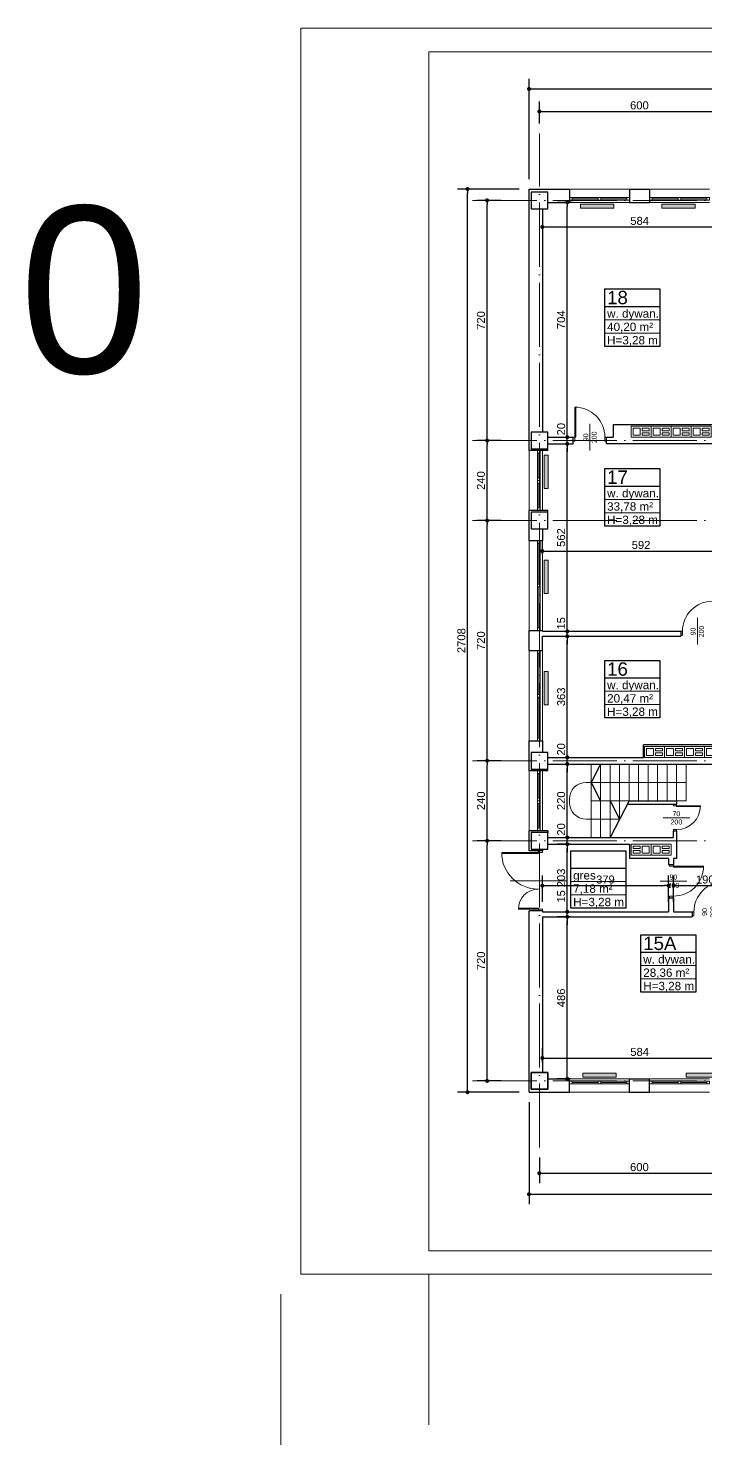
# Model space of a CAD drawing. Header units: millimetres. Extents: x 54 to 8480, y -22812 to 17434.
# Drawn here: x 100 to 2131, y -13872 to -9626 of the extents above; entities that cross this region are included whole.
import ezdxf

# ---------------------------------------------------------------- set-up
doc = ezdxf.new("R2010")
doc.units = ezdxf.units.MM
doc.linetypes.add('ACAD_ISO04W100', pattern=[30, 24, -3, 0, -3])
doc.layers.add('grzejniki', color=104, linetype='Continuous')
doc.layers.add('TABELKI PO UWAGACH', color=5, linetype='Continuous')
for name, color, linetype, lineweight in [('osie', 132, 'ACAD_ISO04W100', 0), ('PLATFORMA', 7, 'Continuous', 0), ('STOLARKA', 97, 'Continuous', 0), ('tabelki', 151, 'Continuous', 0), ('wymiary', 150, 'Continuous', 0)]:
    doc.layers.add(name, color=color, linetype=linetype, lineweight=lineweight)
doc.styles.get("Standard").update_dxf_attribs({"font": 'arial.ttf'})
doc.dimstyles.new('ISO-25', dxfattribs={"dimtxt": 24, "dimasz": 12, "dimexe": 30, "dimexo": 30, "dimgap": 6, "dimtad": 1, "dimdec": 0, "dimtxsty": 'Standard', "dimblk": 'DOT', "dimcen": 2.5, "dimadec": 0, "dimazin": 0, "dimtfac": 1, "dimtdec": 0, "dimtmove": 0, "dimatfit": 3, "dimldrblk": 'DOT', "dimfxl": 1, "dimarcsym": 0})

# ---------------------------------------------------------------- blocks, each defined once
blk = doc.blocks.new('A$C13771EA7')
at = {"color": 132, "linetype": 'ACAD_ISO04W100', "lineweight": 0, "ltscale": 8}
for p, q in [((31, -2874), (31, 166)), ((631, -2874), (631, 166)), ((1231, -2874), (1231, 166)), ((1831, -2874), (1831, 166)), ((2431, -2874), (2431, 166)), ((3031, -2874), (3031, 166)), ((3511, -2874), (3511, 166)), ((4111, -2874), (4111, 166)), ((-169, -34), (4311, -34)), ((-169, -754), (4311, -754)), ((-169, -994), (3231, -994)), ((3311, -1354), (4311, -1354)), ((-169, -1714), (3231, -1714)), ((-169, -1954), (4311, -1954)), ((-169, -2674), (4311, -2674))]:
    blk.add_line(p, q, dxfattribs=at)
blk = doc.blocks.new('A$C2E9546C1')
at = {"layer": 'STOLARKA', "color": 7, "lineweight": 0}
for p, q in [((0, 0), (180, 0)), ((0, -40), (180, -40)), ((8, -29), (86, -29)), ((94, -29), (172, -29))]:
    blk.add_line(p, q, dxfattribs=at)
for points in [[(0, -33), (180, -33), (180, -25), (0, -25)], [(0, -33), (8, -33), (8, -25), (0, -25)], [(86, -33), (94, -33), (94, -25), (86, -25)], [(180, -33), (172, -33), (172, -25), (180, -25)]]:
    blk.add_lwpolyline(points, close=True, dxfattribs=at)
blk = doc.blocks.new('A$C72E16341')
at = {"layer": 'STOLARKA', "lineweight": 0}
blk.add_line((40.8, -40), (40.8, 40), dxfattribs=at)
for points in [[(5, 0), (7, 0), (7, 71.5), (5, 71.5)], [(0, -9), (5, -9), (5, 0), (0, 0)], [(76.5, -9), (81.5, -9), (81.5, 0), (76.5, 0)]]:
    blk.add_lwpolyline(points, close=True, dxfattribs=at)
blk.add_arc((5, 0), 71.5, 0, 90, dxfattribs=at)
at = {"layer": 'STOLARKA', "lineweight": 0, "insert": (21.2, -37.7), "char_height": 15, "width": 74.399, "attachment_point": 1, "rotation": 90}
blk.add_mtext('\\pxqc;70\\P200', dxfattribs=at)
blk = doc.blocks.new('A$C326D3F87')
at = {"layer": 'STOLARKA', "lineweight": 0}
blk.add_line((50, -40), (50, 40), dxfattribs=at)
for points in [[(5, 0), (8, 0), (8, 90), (5, 90)], [(0, -12), (5, -12), (5, 0), (0, 0)], [(95, -12), (100, -12), (100, 0), (95, 0)]]:
    blk.add_lwpolyline(points, close=True, dxfattribs=at)
blk.add_arc((5, 0), 90, 0, 90, dxfattribs=at)
at = {"layer": 'STOLARKA', "lineweight": 0, "insert": (30.4, -37.7), "char_height": 15, "width": 74.399, "attachment_point": 1, "rotation": 90}
blk.add_mtext('\\pxqc;90\\P200', dxfattribs=at)
blk = doc.blocks.new('A$C1D836454')
at = {"color": 82, "lineweight": 0}
for points in [[(0, -16.5), (60, -16.5), (60, 16.5), (0, 16.5)], [(6, -10.5), (27, -10.5), (27, 10.5), (6, 10.5)], [(33, 3), (54, 3), (54, 10.5), (33, 10.5)], [(33, -3), (54, -3), (54, -10.5), (33, -10.5)]]:
    blk.add_lwpolyline(points, close=True, dxfattribs=at)
blk = doc.blocks.new('_Dot')
at = {"color": 0, "linetype": 'ByBlock', "lineweight": -2}
blk.add_line((-0.5, 0), (-1, 0), dxfattribs=at)
at = {"color": 0, "linetype": 'ByBlock', "lineweight": 0, "const_width": 0.5}
blk.add_lwpolyline([(-0.25, 0, 1), (0.25, 0, 1)], format="xyb", close=True, dxfattribs=at)
blk = doc.blocks.new('*D197')
at = {"layer": 'Defpoints', "color": 0, "linetype": 'Continuous', "lineweight": 0}
for p in [(2232.6, -9874.8), (1632.6, -9941.3), (2232.6, -9941.3)]:
    blk.add_point(p, dxfattribs=at)
at = {"layer": 'wymiary', "color": 0, "linetype": 'Continuous', "lineweight": -2}
for p, q in [((1632.6, -9911.3), (1632.6, -9844.8)), ((2232.6, -9911.3), (2232.6, -9844.8)), ((1644.6, -9874.8), (2220.6, -9874.8))]:
    blk.add_line(p, q, dxfattribs=at)
at = {"layer": 'wymiary', "color": 0, "linetype": 'Continuous', "lineweight": -2, "xscale": 12, "yscale": 12, "zscale": 12, "rotation": 180}
blk.add_blockref('_Dot', (1632.6, -9874.8), dxfattribs=at)
at = {"layer": 'wymiary', "color": 0, "linetype": 'Continuous', "lineweight": -2, "xscale": 12, "yscale": 12, "zscale": 12}
blk.add_blockref('_Dot', (2232.6, -9874.8), dxfattribs=at)
at = {"layer": 'wymiary', "color": 0, "linetype": 'Continuous', "lineweight": 0, "insert": (1932.6, -9856.6), "char_height": 24, "attachment_point": 5}
blk.add_mtext('600', dxfattribs=at)
blk = doc.blocks.new('*D204')
at = {"layer": 'Defpoints', "color": 0, "linetype": 'Continuous', "lineweight": 0}
for p in [(1475.9, -12061.3), (1547.6, -12061.3), (1547.6, -12781.3)]:
    blk.add_point(p, dxfattribs=at)
at = {"layer": 'wymiary', "color": 0, "linetype": 'Continuous', "lineweight": -2}
for p, q in [((1517.6, -12061.3), (1445.9, -12061.3)), ((1475.9, -12769.3), (1475.9, -12073.3)), ((1517.6, -12781.3), (1445.9, -12781.3))]:
    blk.add_line(p, q, dxfattribs=at)
at = {"layer": 'wymiary', "color": 0, "linetype": 'Continuous', "lineweight": -2, "xscale": 12, "yscale": 12, "zscale": 12}
for p, rotation in [((1475.9, -12061.3), 90), ((1475.9, -12781.3), 270)]:
    blk.add_blockref('_Dot', p, dxfattribs=dict(at, rotation=rotation))
at = {"layer": 'wymiary', "color": 0, "linetype": 'Continuous', "lineweight": 0, "insert": (1457.6, -12421.3), "char_height": 24, "attachment_point": 5, "rotation": 90}
blk.add_mtext('720', dxfattribs=at)
blk = doc.blocks.new('*D205')
at = {"layer": 'Defpoints', "color": 0, "linetype": 'Continuous', "lineweight": 0}
for p in [(1475.9, -11821.3), (1547.6, -11821.3), (1547.6, -12061.3)]:
    blk.add_point(p, dxfattribs=at)
at = {"layer": 'wymiary', "color": 0, "linetype": 'Continuous', "lineweight": -2}
for p, q in [((1517.6, -11821.3), (1445.9, -11821.3)), ((1475.9, -12049.3), (1475.9, -11833.3)), ((1517.6, -12061.3), (1445.9, -12061.3))]:
    blk.add_line(p, q, dxfattribs=at)
at = {"layer": 'wymiary', "color": 0, "linetype": 'Continuous', "lineweight": -2, "xscale": 12, "yscale": 12, "zscale": 12}
for p, rotation in [((1475.9, -11821.3), 90), ((1475.9, -12061.3), 270)]:
    blk.add_blockref('_Dot', p, dxfattribs=dict(at, rotation=rotation))
at = {"layer": 'wymiary', "color": 0, "linetype": 'Continuous', "lineweight": 0, "insert": (1457.6, -11941.3), "char_height": 24, "attachment_point": 5, "rotation": 90}
blk.add_mtext('240', dxfattribs=at)
blk = doc.blocks.new('*D206')
at = {"layer": 'Defpoints', "color": 0, "linetype": 'Continuous', "lineweight": 0}
for p in [(1475.9, -11101.3), (1547.6, -11101.3), (1547.6, -11821.3)]:
    blk.add_point(p, dxfattribs=at)
at = {"layer": 'wymiary', "color": 0, "linetype": 'Continuous', "lineweight": -2}
for p, q in [((1517.6, -11101.3), (1445.9, -11101.3)), ((1475.9, -11809.3), (1475.9, -11113.3)), ((1517.6, -11821.3), (1445.9, -11821.3))]:
    blk.add_line(p, q, dxfattribs=at)
at = {"layer": 'wymiary', "color": 0, "linetype": 'Continuous', "lineweight": -2, "xscale": 12, "yscale": 12, "zscale": 12}
for p, rotation in [((1475.9, -11101.3), 90), ((1475.9, -11821.3), 270)]:
    blk.add_blockref('_Dot', p, dxfattribs=dict(at, rotation=rotation))
at = {"layer": 'wymiary', "color": 0, "linetype": 'Continuous', "lineweight": 0, "insert": (1457.6, -11461.3), "char_height": 24, "attachment_point": 5, "rotation": 90}
blk.add_mtext('720', dxfattribs=at)
blk = doc.blocks.new('*D180')
at = {"layer": 'Defpoints', "color": 0, "linetype": 'Continuous', "lineweight": 0}
for p in [(1475.9, -10861.3), (1547.6, -10861.3), (1547.6, -11101.3)]:
    blk.add_point(p, dxfattribs=at)
at = {"layer": 'wymiary', "color": 0, "linetype": 'Continuous', "lineweight": -2}
for p, q in [((1517.6, -10861.3), (1445.9, -10861.3)), ((1475.9, -11089.3), (1475.9, -10873.3)), ((1517.6, -11101.3), (1445.9, -11101.3))]:
    blk.add_line(p, q, dxfattribs=at)
at = {"layer": 'wymiary', "color": 0, "linetype": 'Continuous', "lineweight": -2, "xscale": 12, "yscale": 12, "zscale": 12}
for p, rotation in [((1475.9, -10861.3), 90), ((1475.9, -11101.3), 270)]:
    blk.add_blockref('_Dot', p, dxfattribs=dict(at, rotation=rotation))
at = {"layer": 'wymiary', "color": 0, "linetype": 'Continuous', "lineweight": 0, "insert": (1457.6, -10981.3), "char_height": 24, "attachment_point": 5, "rotation": 90}
blk.add_mtext('240', dxfattribs=at)
blk = doc.blocks.new('*D181')
at = {"layer": 'Defpoints', "color": 0, "linetype": 'Continuous', "lineweight": 0}
for p in [(1475.9, -10141.3), (1547.6, -10141.3), (1547.6, -10861.3)]:
    blk.add_point(p, dxfattribs=at)
at = {"layer": 'wymiary', "color": 0, "linetype": 'Continuous', "lineweight": -2}
for p, q in [((1517.6, -10141.3), (1445.9, -10141.3)), ((1475.9, -10849.3), (1475.9, -10153.3)), ((1517.6, -10861.3), (1445.9, -10861.3))]:
    blk.add_line(p, q, dxfattribs=at)
at = {"layer": 'wymiary', "color": 0, "linetype": 'Continuous', "lineweight": -2, "xscale": 12, "yscale": 12, "zscale": 12}
for p, rotation in [((1475.9, -10141.3), 90), ((1475.9, -10861.3), 270)]:
    blk.add_blockref('_Dot', p, dxfattribs=dict(at, rotation=rotation))
at = {"layer": 'wymiary', "color": 0, "linetype": 'Continuous', "lineweight": 0, "insert": (1457.6, -10501.3), "char_height": 24, "attachment_point": 5, "rotation": 90}
blk.add_mtext('720', dxfattribs=at)
blk = doc.blocks.new('*D186')
at = {"layer": 'Defpoints', "color": 0, "linetype": 'Continuous', "lineweight": 0}
for p in [(1632.6, -12981.3), (2232.6, -12981.3), (2232.6, -13058.1)]:
    blk.add_point(p, dxfattribs=at)
at = {"layer": 'wymiary', "color": 0, "linetype": 'Continuous', "lineweight": -2}
for p, q in [((1632.6, -13011.3), (1632.6, -13088.1)), ((2232.6, -13011.3), (2232.6, -13088.1)), ((1644.6, -13058.1), (2220.6, -13058.1))]:
    blk.add_line(p, q, dxfattribs=at)
at = {"layer": 'wymiary', "color": 0, "linetype": 'Continuous', "lineweight": -2, "xscale": 12, "yscale": 12, "zscale": 12, "rotation": 180}
blk.add_blockref('_Dot', (1632.6, -13058.1), dxfattribs=at)
at = {"layer": 'wymiary', "color": 0, "linetype": 'Continuous', "lineweight": -2, "xscale": 12, "yscale": 12, "zscale": 12}
blk.add_blockref('_Dot', (2232.6, -13058.1), dxfattribs=at)
at = {"layer": 'wymiary', "color": 0, "linetype": 'Continuous', "lineweight": 0, "insert": (1932.6, -13039.8), "char_height": 24, "attachment_point": 5}
blk.add_mtext('600', dxfattribs=at)
blk = doc.blocks.new('*D193')
at = {"layer": 'Defpoints', "color": 0, "linetype": 'Continuous', "lineweight": 0}
for p in [(1601.6, -12815.3), (5743.6, -12815.3), (5743.6, -13121)]:
    blk.add_point(p, dxfattribs=at)
at = {"layer": 'wymiary', "color": 0, "linetype": 'Continuous', "lineweight": -2}
for p, q in [((1601.6, -12845.3), (1601.6, -13151)), ((5743.6, -12845.3), (5743.6, -13151)), ((1613.6, -13121), (5731.6, -13121))]:
    blk.add_line(p, q, dxfattribs=at)
at = {"layer": 'wymiary', "color": 0, "linetype": 'Continuous', "lineweight": -2, "xscale": 12, "yscale": 12, "zscale": 12, "rotation": 180}
blk.add_blockref('_Dot', (1601.6, -13121), dxfattribs=at)
at = {"layer": 'wymiary', "color": 0, "linetype": 'Continuous', "lineweight": -2, "xscale": 12, "yscale": 12, "zscale": 12}
blk.add_blockref('_Dot', (5743.6, -13121), dxfattribs=at)
at = {"layer": 'wymiary', "color": 0, "linetype": 'Continuous', "lineweight": 0, "insert": (3672.6, -13102.9), "char_height": 24, "attachment_point": 5}
blk.add_mtext('4142', dxfattribs=at)
blk = doc.blocks.new('*D195')
at = {"layer": 'Defpoints', "color": 0, "linetype": 'Continuous', "lineweight": 0}
for p in [(5743.6, -9807.2), (1601.6, -10107.3), (5743.6, -10107.3)]:
    blk.add_point(p, dxfattribs=at)
at = {"layer": 'wymiary', "color": 0, "linetype": 'Continuous', "lineweight": -2}
for p, q in [((1601.6, -10077.3), (1601.6, -9777.2)), ((1613.6, -9807.2), (5731.6, -9807.2)), ((5743.6, -10077.3), (5743.6, -9777.2))]:
    blk.add_line(p, q, dxfattribs=at)
at = {"layer": 'wymiary', "color": 0, "linetype": 'Continuous', "lineweight": -2, "xscale": 12, "yscale": 12, "zscale": 12, "rotation": 180}
blk.add_blockref('_Dot', (1601.6, -9807.2), dxfattribs=at)
at = {"layer": 'wymiary', "color": 0, "linetype": 'Continuous', "lineweight": -2, "xscale": 12, "yscale": 12, "zscale": 12}
blk.add_blockref('_Dot', (5743.6, -9807.2), dxfattribs=at)
at = {"layer": 'wymiary', "color": 0, "linetype": 'Continuous', "lineweight": 0, "insert": (3672.6, -9789.1), "char_height": 24, "attachment_point": 5}
blk.add_mtext('4142', dxfattribs=at)
blk = doc.blocks.new('*D196')
at = {"layer": 'Defpoints', "color": 0, "linetype": 'Continuous', "lineweight": 0}
for p in [(1417.2, -10107.3), (1601.6, -10107.3), (1601.6, -12815.3)]:
    blk.add_point(p, dxfattribs=at)
at = {"layer": 'wymiary', "color": 0, "linetype": 'Continuous', "lineweight": -2}
for p, q in [((1571.6, -10107.3), (1387.2, -10107.3)), ((1417.2, -12803.3), (1417.2, -10119.3)), ((1571.6, -12815.3), (1387.2, -12815.3))]:
    blk.add_line(p, q, dxfattribs=at)
at = {"layer": 'wymiary', "color": 0, "linetype": 'Continuous', "lineweight": -2, "xscale": 12, "yscale": 12, "zscale": 12}
for p, rotation in [((1417.2, -10107.3), 90), ((1417.2, -12815.3), 270)]:
    blk.add_blockref('_Dot', p, dxfattribs=dict(at, rotation=rotation))
at = {"layer": 'wymiary', "color": 0, "linetype": 'Continuous', "lineweight": 0, "insert": (1398.9, -11461.3), "char_height": 24, "attachment_point": 5, "rotation": 90}
blk.add_mtext('2708', dxfattribs=at)
blk = doc.blocks.new('*D313')
at = {"layer": 'Defpoints', "color": 0, "linetype": 'Continuous', "lineweight": 0}
for p in [(1716.3, -12289.3), (1755.6, -12289.3), (1755.6, -12775.3)]:
    blk.add_point(p, dxfattribs=at)
at = {"layer": 'wymiary', "color": 0, "linetype": 'Continuous', "lineweight": -2}
for p, q in [((1725.6, -12289.3), (1686.3, -12289.3)), ((1716.3, -12763.3), (1716.3, -12301.3)), ((1725.6, -12775.3), (1686.3, -12775.3))]:
    blk.add_line(p, q, dxfattribs=at)
at = {"layer": 'wymiary', "color": 0, "linetype": 'Continuous', "lineweight": -2, "xscale": 12, "yscale": 12, "zscale": 12}
for p, rotation in [((1716.3, -12289.3), 90), ((1716.3, -12775.3), 270)]:
    blk.add_blockref('_Dot', p, dxfattribs=dict(at, rotation=rotation))
at = {"layer": 'wymiary', "color": 0, "linetype": 'Continuous', "lineweight": 0, "insert": (1698, -12532.3), "char_height": 24, "attachment_point": 5, "rotation": 90}
blk.add_mtext('486', dxfattribs=at)
blk = doc.blocks.new('*D312')
at = {"layer": 'Defpoints', "color": 0, "linetype": 'Continuous', "lineweight": 0}
for p in [(1716.3, -12051.3), (1716.3, -12051.3), (1755.6, -12071.3)]:
    blk.add_point(p, dxfattribs=at)
at = {"layer": 'wymiary', "color": 0, "linetype": 'Continuous', "lineweight": -2}
for p, q in [((1716.3, -12039.3), (1716.3, -12027.3)), ((1716.3, -12071.3), (1716.3, -12051.3)), ((1725.6, -12071.3), (1686.3, -12071.3)), ((1716.3, -12083.3), (1716.3, -12095.3))]:
    blk.add_line(p, q, dxfattribs=at)
at = {"layer": 'wymiary', "color": 0, "linetype": 'Continuous', "lineweight": -2, "xscale": 12, "yscale": 12, "zscale": 12}
for p, rotation in [((1716.3, -12051.3), 270), ((1716.3, -12071.3), 90)]:
    blk.add_blockref('_Dot', p, dxfattribs=dict(at, rotation=rotation))
at = {"layer": 'wymiary', "color": 0, "linetype": 'Continuous', "lineweight": 0, "insert": (1698, -12027.3), "char_height": 24, "attachment_point": 5, "rotation": 90}
blk.add_mtext('20', dxfattribs=at)
blk = doc.blocks.new('*D314')
at = {"layer": 'Defpoints', "color": 0, "linetype": 'Continuous', "lineweight": 0}
for p in [(1716.3, -11831.3), (1716.3, -11831.3), (1716.3, -12051.3)]:
    blk.add_point(p, dxfattribs=at)
at = {"layer": 'wymiary', "color": 0, "linetype": 'Continuous', "lineweight": -2}
blk.add_line((1716.3, -12039.3), (1716.3, -11843.3), dxfattribs=at)
at = {"layer": 'wymiary', "color": 0, "linetype": 'Continuous', "lineweight": -2, "xscale": 12, "yscale": 12, "zscale": 12}
for p, rotation in [((1716.3, -11831.3), 90), ((1716.3, -12051.3), 270)]:
    blk.add_blockref('_Dot', p, dxfattribs=dict(at, rotation=rotation))
at = {"layer": 'wymiary', "color": 0, "linetype": 'Continuous', "lineweight": 0, "insert": (1698, -11941.3), "char_height": 24, "attachment_point": 5, "rotation": 90}
blk.add_mtext('220', dxfattribs=at)
blk = doc.blocks.new('*D315')
at = {"layer": 'Defpoints', "color": 0, "linetype": 'Continuous', "lineweight": 0}
for p in [(1716.3, -11811.3), (1716.3, -11811.3), (1716.3, -11831.3)]:
    blk.add_point(p, dxfattribs=at)
at = {"layer": 'wymiary', "color": 0, "linetype": 'Continuous', "lineweight": -2}
for p, q in [((1716.3, -11799.3), (1716.3, -11787.3)), ((1716.3, -11831.3), (1716.3, -11811.3)), ((1716.3, -11843.3), (1716.3, -11855.3))]:
    blk.add_line(p, q, dxfattribs=at)
at = {"layer": 'wymiary', "color": 0, "linetype": 'Continuous', "lineweight": -2, "xscale": 12, "yscale": 12, "zscale": 12}
for p, rotation in [((1716.3, -11811.3), 270), ((1716.3, -11831.3), 90)]:
    blk.add_blockref('_Dot', p, dxfattribs=dict(at, rotation=rotation))
at = {"layer": 'wymiary', "color": 0, "linetype": 'Continuous', "lineweight": 0, "insert": (1698, -11787.3), "char_height": 24, "attachment_point": 5, "rotation": 90}
blk.add_mtext('20', dxfattribs=at)
blk = doc.blocks.new('*D316')
at = {"layer": 'Defpoints', "color": 0, "linetype": 'Continuous', "lineweight": 0}
for p in [(1716.3, -11448.3), (1716.3, -11448.3), (1716.3, -11811.3)]:
    blk.add_point(p, dxfattribs=at)
at = {"layer": 'wymiary', "color": 0, "linetype": 'Continuous', "lineweight": -2}
blk.add_line((1716.3, -11799.3), (1716.3, -11460.3), dxfattribs=at)
at = {"layer": 'wymiary', "color": 0, "linetype": 'Continuous', "lineweight": -2, "xscale": 12, "yscale": 12, "zscale": 12}
for p, rotation in [((1716.3, -11448.3), 90), ((1716.3, -11811.3), 270)]:
    blk.add_blockref('_Dot', p, dxfattribs=dict(at, rotation=rotation))
at = {"layer": 'wymiary', "color": 0, "linetype": 'Continuous', "lineweight": 0, "insert": (1698, -11629.8), "char_height": 24, "attachment_point": 5, "rotation": 90}
blk.add_mtext('363', dxfattribs=at)
blk = doc.blocks.new('*D317')
at = {"layer": 'Defpoints', "color": 0, "linetype": 'Continuous', "lineweight": 0}
for p in [(1716.3, -11433.3), (1716.3, -11433.3), (1716.3, -11448.3)]:
    blk.add_point(p, dxfattribs=at)
at = {"layer": 'wymiary', "color": 0, "linetype": 'Continuous', "lineweight": -2}
for p, q in [((1716.3, -11421.3), (1716.3, -11409.3)), ((1716.3, -11448.3), (1716.3, -11433.3)), ((1716.3, -11460.3), (1716.3, -11472.3))]:
    blk.add_line(p, q, dxfattribs=at)
at = {"layer": 'wymiary', "color": 0, "linetype": 'Continuous', "lineweight": -2, "xscale": 12, "yscale": 12, "zscale": 12}
for p, rotation in [((1716.3, -11433.3), 270), ((1716.3, -11448.3), 90)]:
    blk.add_blockref('_Dot', p, dxfattribs=dict(at, rotation=rotation))
at = {"layer": 'wymiary', "color": 0, "linetype": 'Continuous', "lineweight": 0, "insert": (1698, -11409.3), "char_height": 24, "attachment_point": 5, "rotation": 90}
blk.add_mtext('15', dxfattribs=at)
blk = doc.blocks.new('*D318')
at = {"layer": 'Defpoints', "color": 0, "linetype": 'Continuous', "lineweight": 0}
for p in [(1716.3, -10871.3), (1716.3, -10871.3), (1716.3, -11433.3)]:
    blk.add_point(p, dxfattribs=at)
at = {"layer": 'wymiary', "color": 0, "linetype": 'Continuous', "lineweight": -2}
blk.add_line((1716.3, -11421.3), (1716.3, -10883.3), dxfattribs=at)
at = {"layer": 'wymiary', "color": 0, "linetype": 'Continuous', "lineweight": -2, "xscale": 12, "yscale": 12, "zscale": 12}
for p, rotation in [((1716.3, -10871.3), 90), ((1716.3, -11433.3), 270)]:
    blk.add_blockref('_Dot', p, dxfattribs=dict(at, rotation=rotation))
at = {"layer": 'wymiary', "color": 0, "linetype": 'Continuous', "lineweight": 0, "insert": (1698, -11152.3), "char_height": 24, "attachment_point": 5, "rotation": 90}
blk.add_mtext('562', dxfattribs=at)
blk = doc.blocks.new('*D319')
at = {"layer": 'Defpoints', "color": 0, "linetype": 'Continuous', "lineweight": 0}
for p in [(1716.3, -10851.3), (1716.3, -10851.3), (1716.3, -10871.3)]:
    blk.add_point(p, dxfattribs=at)
at = {"layer": 'wymiary', "color": 0, "linetype": 'Continuous', "lineweight": -2}
for p, q in [((1716.3, -10839.3), (1716.3, -10827.3)), ((1716.3, -10871.3), (1716.3, -10851.3)), ((1716.3, -10883.3), (1716.3, -10895.3))]:
    blk.add_line(p, q, dxfattribs=at)
at = {"layer": 'wymiary', "color": 0, "linetype": 'Continuous', "lineweight": -2, "xscale": 12, "yscale": 12, "zscale": 12}
for p, rotation in [((1716.3, -10851.3), 270), ((1716.3, -10871.3), 90)]:
    blk.add_blockref('_Dot', p, dxfattribs=dict(at, rotation=rotation))
at = {"layer": 'wymiary', "color": 0, "linetype": 'Continuous', "lineweight": 0, "insert": (1698, -10827.3), "char_height": 24, "attachment_point": 5, "rotation": 90}
blk.add_mtext('20', dxfattribs=at)
blk = doc.blocks.new('*D320')
at = {"layer": 'Defpoints', "color": 0, "linetype": 'Continuous', "lineweight": 0}
for p in [(1716.3, -10147.3), (1761.6, -10147.3), (1716.3, -10851.3)]:
    blk.add_point(p, dxfattribs=at)
at = {"layer": 'wymiary', "color": 0, "linetype": 'Continuous', "lineweight": -2}
for p, q in [((1731.6, -10147.3), (1686.3, -10147.3)), ((1716.3, -10839.3), (1716.3, -10159.3))]:
    blk.add_line(p, q, dxfattribs=at)
at = {"layer": 'wymiary', "color": 0, "linetype": 'Continuous', "lineweight": -2, "xscale": 12, "yscale": 12, "zscale": 12}
for p, rotation in [((1716.3, -10147.3), 90), ((1716.3, -10851.3), 270)]:
    blk.add_blockref('_Dot', p, dxfattribs=dict(at, rotation=rotation))
at = {"layer": 'wymiary', "color": 0, "linetype": 'Continuous', "lineweight": 0, "insert": (1698, -10499.3), "char_height": 24, "attachment_point": 5, "rotation": 90}
blk.add_mtext('704', dxfattribs=at)
blk = doc.blocks.new('*D321')
at = {"layer": 'Defpoints', "color": 0, "linetype": 'Continuous', "lineweight": 0}
for p in [(1716.3, -12274.3), (1716.3, -12274.3), (1716.3, -12289.3)]:
    blk.add_point(p, dxfattribs=at)
at = {"layer": 'wymiary', "color": 0, "linetype": 'Continuous', "lineweight": -2}
for p, q in [((1716.3, -12262.3), (1716.3, -12206)), ((1716.3, -12289.3), (1716.3, -12274.3)), ((1716.3, -12301.3), (1716.3, -12313.3))]:
    blk.add_line(p, q, dxfattribs=at)
at = {"layer": 'wymiary', "color": 0, "linetype": 'Continuous', "lineweight": -2, "xscale": 12, "yscale": 12, "zscale": 12}
for p, rotation in [((1716.3, -12274.3), 270), ((1716.3, -12289.3), 90)]:
    blk.add_blockref('_Dot', p, dxfattribs=dict(at, rotation=rotation))
at = {"layer": 'wymiary', "color": 0, "linetype": 'Continuous', "lineweight": 0, "insert": (1698, -12228.1), "char_height": 24, "attachment_point": 5, "rotation": 90}
blk.add_mtext('15', dxfattribs=at)
blk = doc.blocks.new('*D322')
at = {"layer": 'Defpoints', "color": 0, "linetype": 'Continuous', "lineweight": 0}
for p in [(1716.3, -12071.3), (1716.3, -12071.3), (1716.3, -12274.3)]:
    blk.add_point(p, dxfattribs=at)
at = {"layer": 'wymiary', "color": 0, "linetype": 'Continuous', "lineweight": -2}
blk.add_line((1716.3, -12262.3), (1716.3, -12083.3), dxfattribs=at)
at = {"layer": 'wymiary', "color": 0, "linetype": 'Continuous', "lineweight": -2, "xscale": 12, "yscale": 12, "zscale": 12}
for p, rotation in [((1716.3, -12071.3), 90), ((1716.3, -12274.3), 270)]:
    blk.add_blockref('_Dot', p, dxfattribs=dict(at, rotation=rotation))
at = {"layer": 'wymiary', "color": 0, "linetype": 'Continuous', "lineweight": 0, "insert": (1698, -12172.8), "char_height": 24, "attachment_point": 5, "rotation": 90}
blk.add_mtext('203', dxfattribs=at)
blk = doc.blocks.new('*D349')
at = {"layer": 'Defpoints', "color": 0, "linetype": 'Continuous', "lineweight": 0}
for p in [(1641.6, -10166.3), (2225.1, -10166.3), (2225.1, -10221.1)]:
    blk.add_point(p, dxfattribs=at)
at = {"layer": 'wymiary', "color": 0, "linetype": 'Continuous', "lineweight": -2}
for p, q in [((1641.6, -10196.3), (1641.6, -10251.1)), ((1653.6, -10221.1), (2213.1, -10221.1)), ((2225.1, -10196.3), (2225.1, -10251.1))]:
    blk.add_line(p, q, dxfattribs=at)
at = {"layer": 'wymiary', "color": 0, "linetype": 'Continuous', "lineweight": -2, "xscale": 12, "yscale": 12, "zscale": 12, "rotation": 180}
blk.add_blockref('_Dot', (1641.6, -10221.1), dxfattribs=at)
at = {"layer": 'wymiary', "color": 0, "linetype": 'Continuous', "lineweight": -2, "xscale": 12, "yscale": 12, "zscale": 12}
blk.add_blockref('_Dot', (2225.1, -10221.1), dxfattribs=at)
at = {"layer": 'wymiary', "color": 0, "linetype": 'Continuous', "lineweight": 0, "insert": (1933.3, -10202.9), "char_height": 24, "attachment_point": 5}
blk.add_mtext('584', dxfattribs=at)
blk = doc.blocks.new('*D427')
at = {"layer": 'Defpoints', "color": 0, "linetype": 'Continuous', "lineweight": 0}
for p in [(2225.1, -12712.8), (1641.6, -12756.3), (2225.1, -12756.3)]:
    blk.add_point(p, dxfattribs=at)
at = {"layer": 'wymiary', "color": 0, "linetype": 'Continuous', "lineweight": -2}
for p, q in [((1641.6, -12726.3), (1641.6, -12682.8)), ((2225.1, -12726.3), (2225.1, -12682.8)), ((1653.6, -12712.8), (2213.1, -12712.8))]:
    blk.add_line(p, q, dxfattribs=at)
at = {"layer": 'wymiary', "color": 0, "linetype": 'Continuous', "lineweight": -2, "xscale": 12, "yscale": 12, "zscale": 12, "rotation": 180}
blk.add_blockref('_Dot', (1641.6, -12712.8), dxfattribs=at)
at = {"layer": 'wymiary', "color": 0, "linetype": 'Continuous', "lineweight": -2, "xscale": 12, "yscale": 12, "zscale": 12}
blk.add_blockref('_Dot', (2225.1, -12712.8), dxfattribs=at)
at = {"layer": 'wymiary', "color": 0, "linetype": 'Continuous', "lineweight": 0, "insert": (1933.3, -12694.5), "char_height": 24, "attachment_point": 5}
blk.add_mtext('584', dxfattribs=at)
blk = doc.blocks.new('*D612')
at = {"layer": 'Defpoints', "color": 0, "linetype": 'Continuous', "lineweight": 0}
for p in [(2233.6, -11192.9), (1641.6, -11233.3), (2233.6, -11235.3)]:
    blk.add_point(p, dxfattribs=at)
at = {"layer": 'wymiary', "color": 0, "linetype": 'Continuous', "lineweight": -2}
for p, q in [((1641.6, -11203.3), (1641.6, -11162.9)), ((2233.6, -11205.3), (2233.6, -11162.9)), ((1653.6, -11192.9), (2221.6, -11192.9))]:
    blk.add_line(p, q, dxfattribs=at)
at = {"layer": 'wymiary', "color": 0, "linetype": 'Continuous', "lineweight": -2, "xscale": 12, "yscale": 12, "zscale": 12, "rotation": 180}
blk.add_blockref('_Dot', (1641.6, -11192.9), dxfattribs=at)
at = {"layer": 'wymiary', "color": 0, "linetype": 'Continuous', "lineweight": -2, "xscale": 12, "yscale": 12, "zscale": 12}
blk.add_blockref('_Dot', (2233.6, -11192.9), dxfattribs=at)
at = {"layer": 'wymiary', "color": 0, "linetype": 'Continuous', "lineweight": 0, "insert": (1937.6, -11174.6), "char_height": 24, "attachment_point": 5}
blk.add_mtext('592', dxfattribs=at)
blk = doc.blocks.new('A$C508466D2')
at = {"layer": 'grzejniki', "linetype": 'Continuous', "lineweight": 0}
blk.add_hatch(color=256, dxfattribs=at).paths.add_polyline_path([(-50, -12), (50, -12), (50, 0), (-50, 0)])
blk.add_lwpolyline([(-50, -12), (50, -12), (50, 0), (-50, 0)], close=True, dxfattribs=at)
blk = doc.blocks.new('*D783')
at = {"layer": 'Defpoints', "color": 0, "linetype": 'Continuous', "lineweight": 0}
for p in [(2225.1, -12195.9), (2035.1, -12274.3), (2225.1, -12274.3)]:
    blk.add_point(p, dxfattribs=at)
at = {"layer": 'wymiary', "color": 0, "linetype": 'Continuous', "lineweight": -2}
for p, q in [((2035.1, -12244.3), (2035.1, -12165.9)), ((2225.1, -12244.3), (2225.1, -12165.9)), ((2047.1, -12195.9), (2213.1, -12195.9))]:
    blk.add_line(p, q, dxfattribs=at)
at = {"layer": 'wymiary', "color": 0, "linetype": 'Continuous', "lineweight": -2, "xscale": 12, "yscale": 12, "zscale": 12, "rotation": 180}
blk.add_blockref('_Dot', (2035.1, -12195.9), dxfattribs=at)
at = {"layer": 'wymiary', "color": 0, "linetype": 'Continuous', "lineweight": -2, "xscale": 12, "yscale": 12, "zscale": 12}
blk.add_blockref('_Dot', (2225.1, -12195.9), dxfattribs=at)
at = {"layer": 'wymiary', "color": 0, "linetype": 'Continuous', "lineweight": 0, "insert": (2130.1, -12177.7), "char_height": 24, "attachment_point": 5}
blk.add_mtext('190', dxfattribs=at)
blk = doc.blocks.new('*D784')
at = {"layer": 'Defpoints', "color": 0, "linetype": 'Continuous', "lineweight": 0}
for p in [(2020.1, -12195.9), (1641.6, -12274.3), (2020.1, -12274.3)]:
    blk.add_point(p, dxfattribs=at)
at = {"layer": 'wymiary', "color": 0, "linetype": 'Continuous', "lineweight": -2}
for p, q in [((1641.6, -12244.3), (1641.6, -12165.9)), ((2020.1, -12244.3), (2020.1, -12165.9)), ((1653.6, -12195.9), (2008.1, -12195.9))]:
    blk.add_line(p, q, dxfattribs=at)
at = {"layer": 'wymiary', "color": 0, "linetype": 'Continuous', "lineweight": -2, "xscale": 12, "yscale": 12, "zscale": 12, "rotation": 180}
blk.add_blockref('_Dot', (1641.6, -12195.9), dxfattribs=at)
at = {"layer": 'wymiary', "color": 0, "linetype": 'Continuous', "lineweight": -2, "xscale": 12, "yscale": 12, "zscale": 12}
blk.add_blockref('_Dot', (2020.1, -12195.9), dxfattribs=at)
at = {"layer": 'wymiary', "color": 0, "linetype": 'Continuous', "lineweight": 0, "insert": (1830.8, -12177.7), "char_height": 24, "attachment_point": 5}
blk.add_mtext('379', dxfattribs=at)

msp = doc.modelspace()

# ---------------------------------------------------------------- linework, layer by layer
at = {"lineweight": 30}
for p, q in [((1601.6, -10107.3), (1722.6, -10107.3)), ((1601.6, -10891.3), (1601.6, -10107.3)), ((1601.6, -10891.3), (1601.6, -10107.3)), ((1657.6, -10147.3), (1722.6, -10147.3)), ((1902.6, -10107.3), (1962.6, -10107.3)), ((1902.6, -10147.3), (1962.6, -10147.3)), ((2225.1, -10813.8), (1854.1, -10813.8)), ((1657.6, -10851.3), (1734.1, -10851.3)), ((1834.1, -10851.3), (1854.1, -10851.3)), ((1657.6, -10891.3), (1601.6, -10891.3)), ((1657.6, -10871.3), (1734.1, -10871.3)), ((1657.6, -10891.3), (1657.6, -10886.3)), ((2207.6, -10871.3), (1834.1, -10871.3)), ((1601.6, -11134.8), (1601.6, -11071.3)), ((1657.6, -11071.3), (1601.6, -11071.3)), ((1601.6, -11161.3), (1601.6, -11071.3)), ((1657.6, -11076.3), (1657.6, -11071.3)), ((1601.6, -11491.3), (1601.6, -11431.3)), ((1641.6, -11433.3), (1641.6, -11431.3)), ((1641.6, -11433.3), (2056.6, -11433.3)), ((1641.6, -11491.3), (1641.6, -11448.3)), ((1641.6, -11448.3), (2056.6, -11448.3)), ((1601.6, -11851.3), (1601.6, -11761.3)), ((1601.6, -11851.3), (1601.6, -11787.8)), ((1944.6, -11811.3), (1944.6, -11773.8)), ((2211.6, -11773.8), (1944.6, -11773.8)), ((1657.6, -11811.3), (1944.6, -11811.3)), ((1657.6, -11831.3), (2207.6, -11831.3)), ((1816.1, -11831.3), (1787.6, -11886.3)), ((1657.6, -11851.3), (1601.6, -11851.3)), ((1787.6, -11886.3), (1816.1, -11941.3)), ((1844.6, -11941.3), (1873.1, -11996.3)), ((1901.6, -11941.3), (1844.6, -12051.3)), ((1657.6, -12031.3), (1601.6, -12031.3)), ((1601.6, -12091.3), (1601.6, -12031.3)), ((1601.6, -12091.3), (1601.6, -12031.3)), ((1657.6, -12051.3), (2034.1, -12051.3)), ((1641.6, -12091.3), (1601.6, -12091.3)), ((1657.6, -12071.3), (1903.6, -12071.3)), ((1903.6, -12114.3), (1903.6, -12071.3)), ((2020.1, -12114.3), (1903.6, -12114.3)), ((2020.1, -12114.3), (2020.1, -12132.3)), ((2020.1, -12132.3), (2035.1, -12132.3)), ((2044.1, -12114.3), (2035.1, -12114.3)), ((2035.1, -12114.3), (2035.1, -12132.3)), ((1601.6, -12815.3), (1601.6, -12271.3)), ((1601.6, -12815.3), (1601.6, -12271.3)), ((2020.1, -12232.3), (2020.1, -12274.3)), ((2020.1, -12232.3), (2035.1, -12232.3)), ((2035.1, -12232.3), (2035.1, -12274.3)), ((1641.6, -12274.3), (2020.1, -12274.3)), ((1641.6, -12289.3), (2091.1, -12289.3)), ((2035.1, -12274.3), (2091.1, -12274.3)), ((2091.1, -12274.3), (2091.1, -12289.3)), ((1657.6, -12775.3), (1722.6, -12775.3)), ((1902.6, -12775.3), (1962.6, -12775.3)), ((1601.6, -12815.3), (1722.6, -12815.3)), ((1902.6, -12815.3), (1962.6, -12815.3))]:
    msp.add_line(p, q, dxfattribs=at)
at = {"color": 7, "lineweight": 30}
for p, q in [((1722.6, -10107.3), (1722.6, -10147.3)), ((1902.6, -10107.3), (1902.6, -10147.3)), ((1962.6, -10107.3), (1962.6, -10147.3)), ((1641.6, -10166.3), (1641.6, -10836.3)), ((1854.1, -10813.8), (1854.1, -10851.3)), ((1601.6, -11161.3), (1641.6, -11161.3)), ((1641.6, -11126.3), (1641.6, -11161.3)), ((1601.6, -11431.3), (1641.6, -11431.3)), ((2056.6, -11433.3), (2056.6, -11448.3)), ((1601.6, -11491.3), (1641.6, -11491.3)), ((1601.6, -11761.3), (1641.6, -11761.3)), ((1641.6, -11761.3), (1641.6, -11796.3)), ((1657.6, -11851.3), (1657.6, -11846.3)), ((1896.4, -11951.3), (2044.1, -11951.3)), ((1901.6, -11941.3), (2044.1, -11941.3)), ((2044.1, -11941.3), (2044.1, -11951.3)), ((1657.6, -12031.3), (1657.6, -12036.3)), ((2034.1, -12032.8), (2034.1, -12051.3)), ((2044.1, -12032.8), (2034.1, -12032.8)), ((2044.1, -12032.8), (2044.1, -12114.3)), ((1641.6, -12086.3), (1641.6, -12091.3)), ((1641.6, -12271.3), (1601.6, -12271.3)), ((1641.6, -12271.3), (1641.6, -12274.3)), ((1641.6, -12289.3), (1641.6, -12756.3)), ((1722.6, -12815.3), (1722.6, -12775.3)), ((1902.6, -12815.3), (1902.6, -12775.3)), ((1962.6, -12815.3), (1962.6, -12775.3))]:
    msp.add_line(p, q, dxfattribs=at)
at = {"lineweight": 0}
for p, q in [((1787.6, -11831.3), (1787.6, -12051.3)), ((1816.1, -11831.3), (1816.1, -12051.3)), ((1844.6, -11831.3), (1844.6, -12051.3)), ((1873.1, -11831.3), (1873.1, -11996.3)), ((1901.6, -11831.3), (1901.6, -11941.3)), ((1930.1, -11831.3), (1930.1, -11941.3)), ((1958.6, -11831.3), (1958.6, -11941.3)), ((1987.1, -11831.3), (1987.1, -11941.3)), ((2015.6, -11831.3), (2015.6, -11941.3)), ((2044.1, -11831.3), (2044.1, -11941.3)), ((2072.6, -11831.3), (2072.6, -11941.3)), ((2072.6, -11886.3), (1772.6, -11886.3)), ((1722.6, -11936.3), (1722.6, -11946.3)), ((1787.6, -11941.3), (2072.6, -11941.3)), ((1873.1, -11996.3), (1772.6, -11996.3))]:
    msp.add_line(p, q, dxfattribs=at)
at = {"lineweight": 30}
for points in [[(1607.6, -10166.3), (1657.6, -10166.3), (1657.6, -10116.3), (1607.6, -10116.3)], [(1607.6, -10886.3), (1657.6, -10886.3), (1657.6, -10836.3), (1607.6, -10836.3)], [(1607.6, -11126.3), (1657.6, -11126.3), (1657.6, -11076.3), (1607.6, -11076.3)], [(1607.6, -11846.3), (1657.6, -11846.3), (1657.6, -11796.3), (1607.6, -11796.3)], [(1607.6, -12086.3), (1657.6, -12086.3), (1657.6, -12036.3), (1607.6, -12036.3)], [(1607.6, -12806.3), (1657.6, -12806.3), (1657.6, -12756.3), (1607.6, -12756.3)], [(1607.6, -12756.3), (1657.6, -12756.3), (1657.6, -12806.3), (1607.6, -12806.3)]]:
    msp.add_lwpolyline(points, close=True, dxfattribs=at)
for points in [[(1734.1, -10871.3), (1734.1, -10851.3)], [(1834.1, -10871.3), (1834.1, -10851.3)]]:
    msp.add_lwpolyline(points, dxfattribs=at)
at = {"lineweight": 0}
for centre, start, end in [((1772.6, -11936.3), 90, 180), ((1772.6, -11946.3), 180, 270)]:
    msp.add_arc(centre, 50, start, end, dxfattribs=at)
at = {"layer": 'PLATFORMA', "color": 7, "lineweight": 0}
for p, q in [((1301.6, -13360.5), (1301.6, -13811.9)), ((857.8, -13420.5), (857.8, -13871.9))]:
    msp.add_line(p, q, dxfattribs=at)
for points in [[(917.8, -13360.5), (7011.6, -13360.5), (7011.6, -9625.5), (917.8, -9625.5)], [(1301.6, -13290.5), (6941.6, -13290.5), (6941.6, -9695.5), (1301.6, -9695.5)]]:
    msp.add_lwpolyline(points, close=True, dxfattribs=at)
at = {"layer": 'STOLARKA', "lineweight": 0}
for p, q in [((1601.6, -11071.3), (1601.6, -10891.3)), ((1630.6, -10973.3), (1630.6, -10899.3)), ((1641.6, -11071.3), (1641.6, -10891.3)), ((1630.6, -11063.3), (1630.6, -10989.3)), ((2106.6, -11473.3), (2106.6, -11393.3)), ((1601.6, -12031.3), (1601.6, -11851.3)), ((1630.6, -11933.3), (1630.6, -11859.3)), ((1641.6, -12031.3), (1641.6, -11851.3)), ((1630.6, -12023.3), (1630.6, -11949.3)), ((1714.6, -12181.3), (1544.6, -12181.3))]:
    msp.add_line(p, q, dxfattribs=at)
at = {"layer": 'STOLARKA', "color": 7, "lineweight": 0}
for p, q in [((1601.6, -11431.3), (1601.6, -11161.3)), ((1641.6, -11431.3), (1641.6, -11161.3)), ((1630.6, -11292.3), (1630.6, -11169.3)), ((1630.6, -11423.3), (1630.6, -11300.3)), ((1601.6, -11761.3), (1601.6, -11491.3)), ((1630.6, -11622.3), (1630.6, -11499.3)), ((1641.6, -11761.3), (1641.6, -11491.3)), ((1630.6, -11753.3), (1630.6, -11630.3))]:
    msp.add_line(p, q, dxfattribs=at)
at = {"layer": 'STOLARKA', "lineweight": 0}
for points in [[(1626.6, -11071.3), (1626.6, -10891.3), (1634.6, -10891.3), (1634.6, -11071.3)], [(1634.6, -10899.3), (1634.6, -10891.3), (1626.6, -10891.3), (1626.6, -10899.3)], [(1634.6, -10973.3), (1634.6, -10981.3), (1626.6, -10981.3), (1626.6, -10973.3)], [(1634.6, -10989.3), (1634.6, -10981.3), (1626.6, -10981.3), (1626.6, -10989.3)], [(1634.6, -11071.3), (1634.6, -11063.3), (1626.6, -11063.3), (1626.6, -11071.3)], [(2061.6, -11445.3), (2056.6, -11445.3), (2056.6, -11433.3), (2061.6, -11433.3)], [(1626.6, -12031.3), (1626.6, -11851.3), (1634.6, -11851.3), (1634.6, -12031.3)], [(1634.6, -11859.3), (1634.6, -11851.3), (1626.6, -11851.3), (1626.6, -11859.3)], [(1634.6, -11933.3), (1634.6, -11941.3), (1626.6, -11941.3), (1626.6, -11933.3)], [(1634.6, -11949.3), (1634.6, -11941.3), (1626.6, -11941.3), (1626.6, -11949.3)], [(1634.6, -12031.3), (1634.6, -12023.3), (1626.6, -12023.3), (1626.6, -12031.3)], [(1629.6, -12096.3), (1629.6, -12099.3), (1519.6, -12099.3), (1519.6, -12096.3)], [(1641.6, -12096.3), (1641.6, -12091.3), (1629.6, -12091.3), (1629.6, -12096.3)], [(1629.6, -12263.3), (1629.6, -12266.3), (1569.6, -12266.3), (1569.6, -12263.3)], [(1641.6, -12271.3), (1641.6, -12266.3), (1629.6, -12266.3), (1629.6, -12271.3)], [(2096.1, -12286.3), (2091.1, -12286.3), (2091.1, -12274.3), (2096.1, -12274.3)]]:
    msp.add_lwpolyline(points, close=True, dxfattribs=at)
at = {"layer": 'STOLARKA', "color": 7, "lineweight": 0}
for points in [[(1634.6, -11431.3), (1634.6, -11161.3), (1626.6, -11161.3), (1626.6, -11431.3)], [(1634.6, -11161.3), (1634.6, -11169.3), (1626.6, -11169.3), (1626.6, -11161.3)], [(1634.6, -11300.3), (1634.6, -11292.3), (1626.6, -11292.3), (1626.6, -11300.3)], [(1634.6, -11431.3), (1634.6, -11423.3), (1626.6, -11423.3), (1626.6, -11431.3)], [(1634.6, -11761.3), (1634.6, -11491.3), (1626.6, -11491.3), (1626.6, -11761.3)], [(1634.6, -11491.3), (1634.6, -11499.3), (1626.6, -11499.3), (1626.6, -11491.3)], [(1634.6, -11630.3), (1634.6, -11622.3), (1626.6, -11622.3), (1626.6, -11630.3)], [(1634.6, -11761.3), (1634.6, -11753.3), (1626.6, -11753.3), (1626.6, -11761.3)]]:
    msp.add_lwpolyline(points, close=True, dxfattribs=at)
at = {"layer": 'STOLARKA', "lineweight": 0}
for centre, radius, start, end in [((2151.6, -11433.3), 90, 90, 180), ((1629.6, -12096.3), 110, 180, 270), ((2186.1, -12274.3), 90, 90, 180), ((1629.6, -12266.3), 60, 90, 180)]:
    msp.add_arc(centre, radius, start, end, dxfattribs=at)
at = {"layer": 'TABELKI PO UWAGACH', "color": 30, "linetype": 'Continuous', "lineweight": 30}
for p, q in [((1828.6, -10459.1), (1993.5, -10459.1)), ((1828.6, -10997.7), (1993.5, -10997.7)), ((1828.6, -11572.9), (1993.5, -11572.9)), ((1726.7, -12143.5), (1891.6, -12143.5)), ((1937, -12395.4), (2101.9, -12395.4))]:
    msp.add_line(p, q, dxfattribs=at)
at = {"layer": 'TABELKI PO UWAGACH', "color": 30, "linetype": 'Continuous', "lineweight": 0}
for p, q in [((1828.6, -10499.1), (1993.5, -10499.1)), ((1828.6, -10539.1), (1993.5, -10539.1)), ((1828.6, -11037.7), (1993.5, -11037.7)), ((1828.6, -11077.7), (1993.5, -11077.7)), ((1828.6, -11612.9), (1993.5, -11612.9)), ((1828.6, -11652.9), (1993.5, -11652.9)), ((1726.7, -12183.5), (1891.6, -12183.5)), ((1726.7, -12223.5), (1891.6, -12223.5)), ((1937, -12435.4), (2101.9, -12435.4)), ((1937, -12475.4), (2101.9, -12475.4))]:
    msp.add_line(p, q, dxfattribs=at)
at = {"layer": 'TABELKI PO UWAGACH', "color": 30, "linetype": 'Continuous', "lineweight": 30}
for points in [[(1828.6, -10406.7), (1993.5, -10406.7), (1993.5, -10579.1), (1828.6, -10579.1)], [(1828.6, -10945.3), (1993.5, -10945.3), (1993.5, -11117.7), (1828.6, -11117.7)], [(1828.6, -11520.5), (1993.5, -11520.5), (1993.5, -11692.9), (1828.6, -11692.9)], [(1726.7, -12091.1), (1891.6, -12091.1), (1891.6, -12263.5), (1726.7, -12263.5)], [(1937, -12343), (2101.9, -12343), (2101.9, -12515.4), (1937, -12515.4)]]:
    msp.add_lwpolyline(points, close=True, dxfattribs=at)

# ---------------------------------------------------------------- block references
at = {"color": 7, "lineweight": 30}
for name, p in [('A$C2E9546C1', (1722.6, -10107.3)), ('A$C2E9546C1', (1962.6, -10107.3)), ('A$C1D836454', (1907.6, -10834.8)), ('A$C1D836454', (1967.6, -10834.8)), ('A$C1D836454', (2027.6, -10834.8)), ('A$C1D836454', (2087.6, -10834.8)), ('A$C1D836454', (1947.6, -11794.8)), ('A$C1D836454', (2007.6, -11794.8)), ('A$C1D836454', (2067.6, -11794.8)), ('A$C1D836454', (2127.6, -11794.8)), ('A$C1D836454', (1967.6, -12087.8))]:
    msp.add_blockref(name, p, dxfattribs=at)
at = {"lineweight": 30, "rotation": 270}
msp.add_blockref('A$C72E16341', (2044.1, -11951.3), dxfattribs=at)
at = {"color": 7, "lineweight": 30, "xscale": -1}
msp.add_blockref('A$C1D836454', (1967.6, -12087.8), dxfattribs=at)
at = {"color": 7, "lineweight": 30, "xscale": -1, "rotation": 180}
for p in [(1722.6, -12815.3), (1962.6, -12815.3)]:
    msp.add_blockref('A$C2E9546C1', p, dxfattribs=at)
at = {"layer": 'grzejniki', "linetype": 'Continuous', "lineweight": 0}
for p in [(1805.8, -10152.3), (2049.8, -10152.3), (1812.6, -12758.3), (2122.4, -12758.3)]:
    msp.add_blockref('A$C508466D2', p, dxfattribs=at)
at = {"layer": 'grzejniki', "linetype": 'Continuous', "lineweight": 0, "rotation": 90}
for p in [(1646.6, -10955), (1646.6, -11270), (1646.6, -11603.5)]:
    msp.add_blockref('A$C508466D2', p, dxfattribs=at)
at = {"layer": 'osie', "lineweight": 30}
msp.add_blockref('A$C13771EA7', (1601.6, -10107.3), dxfattribs=at)
at = {"layer": 'STOLARKA', "lineweight": 30}
msp.add_blockref('A$C326D3F87', (1734.1, -10851.3), dxfattribs=at)
at = {"layer": 'STOLARKA', "lineweight": 30, "rotation": 270}
msp.add_blockref('A$C326D3F87', (2035.1, -12132.3), dxfattribs=at)

# ---------------------------------------------------------------- texts
at = {"lineweight": 30, "insert": (72.9, -10159.1), "char_height": 500, "width": 798.781, "attachment_point": 1}
msp.add_mtext('{\\C252;0}', dxfattribs=at)
at = {"layer": 'STOLARKA', "lineweight": 0, "char_height": 15, "width": 74.399, "attachment_point": 7, "rotation": 90}
for insert in [(2126.2, -11471), (2160.7, -12312)]:
    msp.add_mtext('\\pxqc;90\\P200', dxfattribs=dict(at, insert=insert))
at = {"layer": 'tabelki', "color": 5, "linetype": 'Continuous', "lineweight": 0, "attachment_point": 1}
for s, insert, char_height, width in [('\\pxql;18', (1835.8, -10412.6), 40, 47.056), ('\\pxql;w. dywan.', (1835.8, -10468), 25, 194.396), ('\\pxql;40,20 m²', (1835.8, -10508), 25, 160.906), ('\\pxql;H=3,28 m', (1835.8, -10548), 25, 182.523), ('\\pxql;17', (1835.8, -10951.2), 40, 47.056), ('\\pxql;w. dywan.', (1835.8, -11006.6), 25, 194.396), ('\\pxql;33,78 m²', (1835.8, -11046.6), 25, 160.906), ('\\pxql;H=3,28 m', (1835.8, -11086.6), 25, 182.523), ('\\pxql;16', (1835.8, -11526.4), 40, 47.056), ('\\pxql;w. dywan.', (1835.8, -11581.8), 25, 194.396), ('\\pxql;20,47 m²', (1835.8, -11621.8), 25, 160.906), ('\\pxql;H=3,28 m', (1835.8, -11661.8), 25, 182.523), ('\\pxql;gres', (1734, -12152.4), 25, 194.396), ('\\pxql;7,18 m²', (1734, -12192.4), 25, 160.906), ('\\pxql;H=3,28 m', (1734, -12232.4), 25, 182.523), ('\\pxql;15A', (1944.2, -12348.9), 40, 47.056), ('\\pxql;w. dywan.', (1944.2, -12404.3), 25, 194.396), ('\\pxql;28,36 m²', (1944.2, -12444.3), 25, 160.906), ('\\pxql;H=3,28 m', (1944.2, -12484.3), 25, 182.523)]:
    msp.add_mtext(s, dxfattribs=dict(at, insert=insert, char_height=char_height, width=width))

# ---------------------------------------------------------------- dimensions: what is measured, and where the dimension line sits
at = {"layer": 'wymiary', "linetype": 'Continuous', "lineweight": 0}
for base, p1, p2, picture, middle in [((5743.6, -9807.2), (1601.6, -10107.3), (5743.6, -10107.3), '*D195', (3672.6, -9789.1)), ((2232.6, -9874.8), (1632.6, -9941.3), (2232.6, -9941.3), '*D197', (1932.6, -9856.6)), ((2225.0896651, -10221.1315708), (1641.5896651, -10166.2781943), (2225.0896651, -10166.2781943), '*D349', (1933.3396651, -10202.8778191)), ((2233.6, -11192.9), (1641.6, -11233.3), (2233.6, -11235.3), '*D612', (1937.6, -11174.6)), ((2020.0896651, -12195.9414245), (1641.5896651, -12274.2781943), (2020.0896651, -12274.2781943), '*D784', (1830.8396651, -12177.6794873)), ((2225.1, -12195.9), (2035.1, -12274.3), (2225.1, -12274.3), '*D783', (2130.1, -12177.7)), ((2225.0896651, -12712.7853947), (1641.5896651, -12756.2781943), (2225.0896651, -12756.2781943), '*D427', (1933.3396651, -12694.531643)), ((5743.6, -13121), (1601.6, -12815.3), (5743.6, -12815.3), '*D193', (3672.6, -13102.9)), ((2232.6, -13058.1), (1632.6, -12981.3), (2232.6, -12981.3), '*D186', (1932.6, -13039.8))]:
    dim = msp.add_linear_dim(base=base, p1=p1, p2=p2, dimstyle='ISO-25', dxfattribs=at)
    dim.commit()
    dim.dimension.update_dxf_attribs({"geometry": picture, "text_midpoint": middle})
for base, p1, p2, picture, middle in [((1417.2, -10107.3), (1601.6, -12815.3), (1601.6, -10107.3), '*D196', (1398.9, -11461.3)), ((1475.9, -12061.3), (1547.6, -12781.3), (1547.6, -12061.3), '*D204', (1457.6, -12421.3)), ((1716.3, -12071.3), (1716.3, -12274.3), (1716.3, -12071.3), '*D322', (1698, -12172.8)), ((1716.3, -12289.3), (1755.6, -12775.3), (1755.6, -12289.3), '*D313', (1698, -12532.3))]:
    dim = msp.add_linear_dim(base=base, p1=p1, p2=p2, angle=90, dimstyle='ISO-25', dxfattribs=at)
    dim.commit()
    dim.dimension.update_dxf_attribs({"geometry": picture, "text_midpoint": middle})
for base, p1, p2, picture, middle in [((1475.9, -10141.3), (1547.6, -10861.3), (1547.6, -10141.3), '*D181', (1457.6, -10501.3)), ((1716.3, -10147.3), (1716.3, -10851.3), (1761.6, -10147.3), '*D320', (1698, -10499.3)), ((1475.9, -10861.3), (1547.6, -11101.3), (1547.6, -10861.3), '*D180', (1457.6, -10981.3)), ((1716.3, -10871.3), (1716.3, -11433.3), (1716.3, -10871.3), '*D318', (1698, -11152.3)), ((1475.9, -11101.3), (1547.6, -11821.3), (1547.6, -11101.3), '*D206', (1457.6, -11461.3)), ((1716.3, -11448.3), (1716.3, -11811.3), (1716.3, -11448.3), '*D316', (1698, -11629.8)), ((1475.9, -11821.3), (1547.6, -12061.3), (1547.6, -11821.3), '*D205', (1457.6, -11941.3)), ((1716.3, -11831.3), (1716.3, -12051.3), (1716.3, -11831.3), '*D314', (1698, -11941.3))]:
    dim = msp.add_linear_dim(base=base, p1=p1, p2=p2, angle=90, dimstyle='ISO-25', override={"dimtmove": 1}, dxfattribs=at)
    dim.commit()
    dim.dimension.update_dxf_attribs({"geometry": picture, "text_midpoint": middle})
for base, p1, p2, picture, middle in [((1716.3, -10851.3), (1716.3, -10871.3), (1716.3, -10851.3), '*D319', (1716.3, -10827.3)), ((1716.3, -11433.3), (1716.3, -11448.3), (1716.3, -11433.3), '*D317', (1716.3, -11409.3)), ((1716.3, -11811.3), (1716.3, -11831.3), (1716.3, -11811.3), '*D315', (1716.3, -11787.3)), ((1716.3, -12051.3), (1755.6, -12071.3), (1716.3, -12051.3), '*D312', (1716.3, -12027.3))]:
    dim = msp.add_linear_dim(base=base, p1=p1, p2=p2, angle=90, dimstyle='ISO-25', override={"dimtmove": 1}, dxfattribs=at)
    dim.commit()
    dim.dimension.update_dxf_attribs({"geometry": picture, "text_midpoint": middle, "dimtype": 160})
dim = msp.add_linear_dim(base=(1716.3, -12274.3), p1=(1716.3, -12289.3), p2=(1716.3, -12274.3), angle=90, dimstyle='ISO-25', dxfattribs=at)
dim.commit()
dim.dimension.update_dxf_attribs({"geometry": '*D321', "text_midpoint": (1716.3, -12228.1), "dimtype": 160})

doc.saveas('drawing.dxf')
